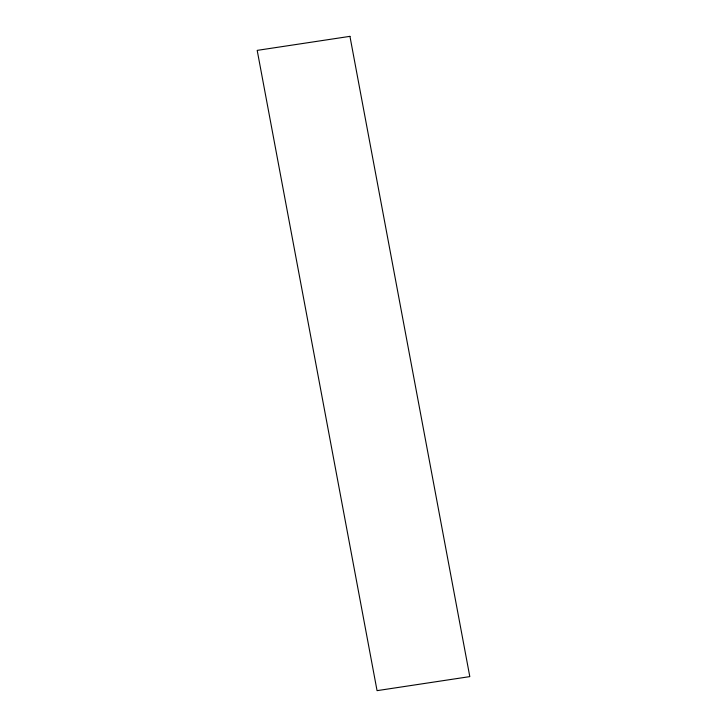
<?xml version="1.0" encoding="UTF-8"?>
<svg xmlns="http://www.w3.org/2000/svg" width="727" height="727" viewBox="0 0 727 727"><rect width="100%" height="100%" fill="white"/><g stroke="black" fill="none" stroke-linecap="round" stroke-linejoin="round"><path stroke-width="1.09" d="M349.941 36.35L257.194 50.381L377.059 690.65L469.806 676.619L349.941 36.35"/></g></svg>
